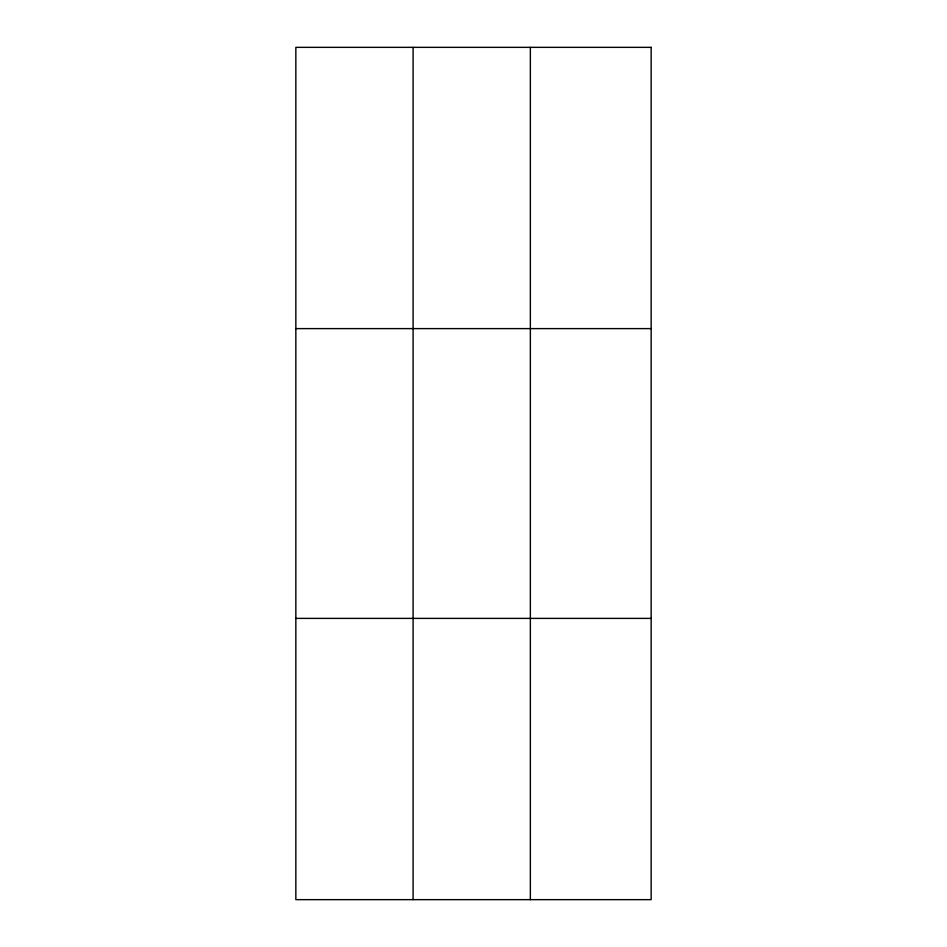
<?xml version="1.0" encoding="UTF-8"?>
<svg xmlns="http://www.w3.org/2000/svg" width="947" height="947" viewBox="0 0 947 947"><rect width="100%" height="100%" fill="white"/><g stroke="black" fill="none" stroke-linecap="round" stroke-linejoin="round"><path stroke-width="1.42" d="M530.356 47.35L530.356 899.65M295.843 328.609L651.157 328.609M295.843 618.391L651.157 618.391M413.093 47.35L413.093 899.65M651.157 47.35L651.157 899.65L295.843 899.65L295.843 47.35L651.157 47.35"/></g></svg>
